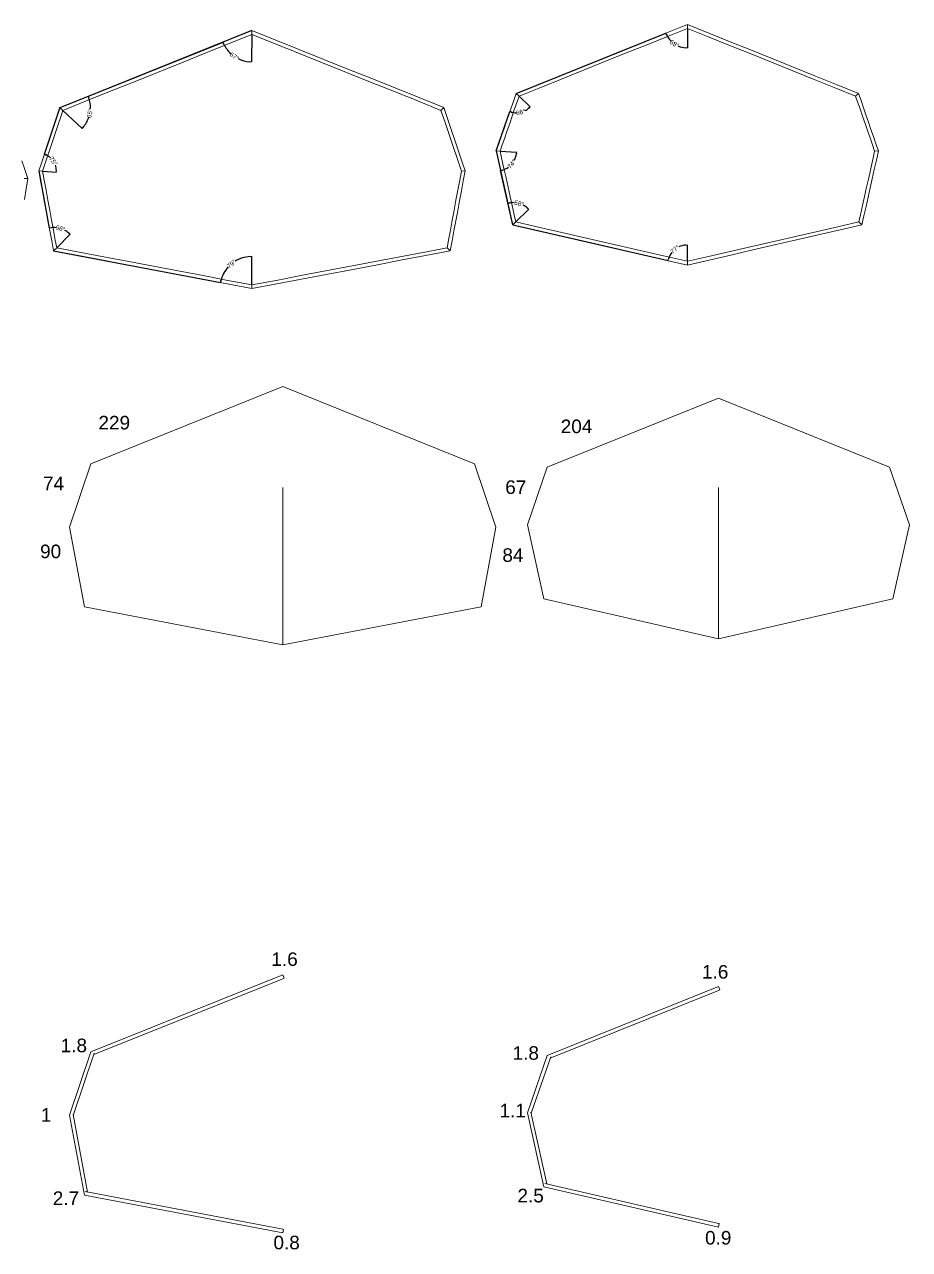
# Model space of a CAD drawing. Header units: millimetres. Extents: x -751 to 39822, y -9875 to 9310.
# Drawn here: x 4000 to 4979, y 1136 to 2490 of the extents above; entities that cross this region are included whole.
import ezdxf
from ezdxf.enums import TextEntityAlignment as Align

# ---------------------------------------------------------------- set-up
doc = ezdxf.new("R2010")
doc.units = ezdxf.units.MM
doc.header["$MEASUREMENT"] = 0
doc.header["$PDSIZE"] = -5
doc.layers.get('0').update_dxf_attribs({"lineweight": 0})
doc.layers.get('Defpoints').update_dxf_attribs({"lineweight": 0})
doc.layers.add('l', color=3, linetype='Continuous', lineweight=0)
doc.styles.get("Standard").update_dxf_attribs({"font": 'arial.ttf'})
doc.dimstyles.new('angle', dxfattribs={"dimtxt": 5, "dimasz": 2, "dimexe": 0.2, "dimexo": 0.05, "dimgap": 0.09, "dimtad": 0, "dimdec": 4, "dimzin": 0, "dimdsep": 46, "dimtxsty": 'Standard', "dimblk": 'VDDIM_DEFAULT', "dimcen": 0.09, "dimclre": 256, "dimclrt": 256, "dimadec": 0, "dimazin": 0, "dimtfac": 1, "dimtdec": 4, "dimtix": 1, "dimtmove": 0, "dimatfit": 3, "dimfxl": 1, "dimtolj": 1, "dimtzin": 0, "dimarcsym": 0})

# ---------------------------------------------------------------- blocks, each defined once
blk = doc.blocks.new('VDDIM_DEFAULT')
at = {"linetype": 'Continuous'}
blk.add_hatch(color=0, dxfattribs=at).paths.add_polyline_path([(0, 0), (-1, -0.1665), (-1, 0.1665)], flags=0)
at = {"color": 0, "linetype": 'Continuous'}
blk.add_lwpolyline([(0, 0), (-1, -0.1665), (-1, 0.1665), (0, 0)], dxfattribs=at)
blk = doc.blocks.new('*D849')
at = {"lineweight": -2}
for p, q in [((4540.3, 2268.6), (4711.8, 2229.2)), ((4733.2, 2228.4), (4733.2, 2246.6))]:
    blk.add_line(p, q, dxfattribs=at)
at = {"color": 0, "lineweight": -2}
for start, end in [(141.4993, 161.8822), (95.1788, 115.5617)]:
    blk.add_arc((4733.2, 2224.3), 22.1, start, end, dxfattribs=at)
at = {"layer": 'Defpoints', "color": 0}
for p in [(4540.3, 2268.6), (4723.6, 2244.2), (4733.2, 2228.4), (4733.2, 2224.3)]:
    blk.add_point(p, dxfattribs=at)
at = {"color": 0, "lineweight": -2, "xscale": 2, "yscale": 2, "zscale": 2}
for p, rotation in [((4733.2, 2246.4), 2.589375893938746), ((4711.6, 2229.2), 254.4715762202566)]:
    blk.add_blockref('VDDIM_DEFAULT', p, dxfattribs=dict(at, rotation=rotation))
at = {"insert": (4719.4, 2241.6), "char_height": 5, "attachment_point": 5, "rotation": 38.5305}
blk.add_mtext('\\A1;77%%d', dxfattribs=at)
blk = doc.blocks.new('*D850')
at = {"lineweight": -2}
for p, q in [((4522, 2350.3), (4534.9, 2292.4)), ((4543.7, 2272), (4557.9, 2286.1))]:
    blk.add_line(p, q, dxfattribs=at)
at = {"color": 0, "lineweight": -2}
for start, end in [(85.4106, 97.9301), (49.5049, 62.0244)]:
    blk.add_arc((4540.3, 2268.6), 24.6, start, end, dxfattribs=at)
at = {"layer": 'Defpoints', "color": 0}
for p in [(4522, 2350.4), (4551, 2290.7), (4540.3, 2268.6), (4543.6, 2271.9)]:
    blk.add_point(p, dxfattribs=at)
at = {"color": 0, "lineweight": -2, "xscale": 2, "yscale": 2, "zscale": 2}
for p, rotation in [((4534.9, 2292.6), 190.2589487959769), ((4557.7, 2285.9), 317.1759994708356)]:
    blk.add_blockref('VDDIM_DEFAULT', p, dxfattribs=dict(at, rotation=rotation))
at = {"insert": (4547.2, 2292.2), "char_height": 5, "attachment_point": 5, "rotation": 343.7175}
blk.add_mtext('\\A1;58%%d', dxfattribs=at)
blk = doc.blocks.new('*D851')
at = {"lineweight": -2}
for p, q in [((4526.2, 2350.1), (4544.6, 2349.1)), ((4540.3, 2268.6), (4526.8, 2328.7))]:
    blk.add_line(p, q, dxfattribs=at)
at = {"color": 0, "lineweight": -2}
for start, end in [(332.4618, 351.645), (287.6967, 306.8799)]:
    blk.add_arc((4522, 2350.4), 22.4, start, end, dxfattribs=at)
at = {"layer": 'Defpoints', "color": 0}
for p in [(4522, 2350.4), (4526.1, 2350.1), (4535.6, 2332.5), (4540.3, 2268.6)]:
    blk.add_point(p, dxfattribs=at)
at = {"color": 0, "lineweight": -2, "xscale": 2, "yscale": 2, "zscale": 2}
for p, rotation in [((4544.4, 2349.1), 84.19945982917598), ((4526.9, 2328.5), 195.1422757571378)]:
    blk.add_blockref('VDDIM_DEFAULT', p, dxfattribs=dict(at, rotation=rotation))
at = {"insert": (4539.1, 2335.8), "char_height": 5, "attachment_point": 5, "rotation": 49.6709}
blk.add_mtext('\\A1;74%%d', dxfattribs=at)
blk = doc.blocks.new('*D852')
at = {"lineweight": -2}
for p, q in [((4547.2, 2410.8), (4559.5, 2399.1)), ((4522, 2350.5), (4537.1, 2394))]:
    blk.add_line(p, q, dxfattribs=at)
at = {"color": 0, "lineweight": -2}
for start, end in [(297.2588, 311.0462), (256.2986, 270.086)]:
    blk.add_arc((4544, 2413.9), 21.3, start, end, dxfattribs=at)
at = {"layer": 'Defpoints', "color": 0}
for p in [(4544, 2413.9), (4547.1, 2410.9), (4545, 2392.6), (4522, 2350.4)]:
    blk.add_point(p, dxfattribs=at)
at = {"color": 0, "lineweight": -2, "xscale": 2, "yscale": 2, "zscale": 2}
for p, rotation in [((4559.4, 2399.2), 43.73770624043534), ((4537, 2393.8), 163.6070538779239)]:
    blk.add_blockref('VDDIM_DEFAULT', p, dxfattribs=dict(at, rotation=rotation))
at = {"insert": (4549, 2393.2), "char_height": 5, "attachment_point": 5, "rotation": 13.6724}
blk.add_mtext('\\A1;66%%d', dxfattribs=at)
blk = doc.blocks.new('*D853')
at = {"lineweight": -2}
for p, q in [((4544, 2413.9), (4709.4, 2480.6)), ((4733.2, 2485.7), (4733.2, 2464.1))]:
    blk.add_line(p, q, dxfattribs=at)
at = {"color": 0, "lineweight": -2}
for start, end in [(206.3803, 224.7755), (247.1578, 265.5531)]:
    blk.add_arc((4733.2, 2490.1), 25.8, start, end, dxfattribs=at)
at = {"layer": 'Defpoints', "color": 0}
for p in [(4733.2, 2490.1), (4733.2, 2485.8), (4714.8, 2472), (4544, 2413.9)]:
    blk.add_point(p, dxfattribs=at)
at = {"color": 0, "lineweight": -2, "xscale": 2, "yscale": 2, "zscale": 2}
for p, rotation in [((4709.3, 2480.5), 114.1567831566627), ((4733.2, 2464.3), 357.7765317596744)]:
    blk.add_blockref('VDDIM_DEFAULT', p, dxfattribs=dict(at, rotation=rotation))
at = {"insert": (4718.7, 2468.7), "char_height": 5, "attachment_point": 5, "rotation": 325.9667}
blk.add_mtext('\\A1;68%%d', dxfattribs=at)
blk = doc.blocks.new('*D854')
at = {"lineweight": -2}
for p, q in [((4032.7, 2239.9), (4217.2, 2204.8)), ((4251.9, 2202.3), (4251.9, 2233.9))]:
    blk.add_line(p, q, dxfattribs=at)
at = {"color": 0, "lineweight": -2}
for start, end in [(137.6547, 165.986), (93.2296, 121.5609)]:
    blk.add_arc((4251.9, 2198.2), 35.5, start, end, dxfattribs=at)
at = {"layer": 'Defpoints', "color": 0}
for p in [(4032.6, 2239.9), (4236.1, 2230), (4251.9, 2202.3), (4251.9, 2198.2)]:
    blk.add_point(p, dxfattribs=at)
at = {"color": 0, "lineweight": -2, "xscale": 2, "yscale": 2, "zscale": 2}
for p, rotation in [((4251.9, 2233.7), 1.614799854985086), ((4217, 2204.8), 257.6008328253284)]:
    blk.add_blockref('VDDIM_DEFAULT', p, dxfattribs=dict(at, rotation=rotation))
at = {"insert": (4229.2, 2225.5), "char_height": 5, "attachment_point": 5, "rotation": 39.6078}
blk.add_mtext('\\A1;79%%d', dxfattribs=at)
blk = doc.blocks.new('*D855')
at = {"lineweight": -2}
for p, q in [((4016.2, 2328.2), (4027.9, 2265.1)), ((4036.1, 2243.4), (4051.1, 2258.3))]:
    blk.add_line(p, q, dxfattribs=at)
at = {"color": 0, "lineweight": -2}
for start, end in [(83.8434, 96.0917), (49.324, 61.5723)]:
    blk.add_arc((4032.6, 2239.9), 25.8, start, end, dxfattribs=at)
at = {"layer": 'Defpoints', "color": 0}
for p in [(4016.2, 2328.2), (4044.2, 2263), (4032.6, 2239.9), (4036.1, 2243.4)]:
    blk.add_point(p, dxfattribs=at)
at = {"color": 0, "lineweight": -2, "xscale": 2, "yscale": 2, "zscale": 2}
for p, rotation in [((4027.9, 2265.3), 188.3109361792986), ((4050.9, 2258.2), 317.104809402413)]:
    blk.add_blockref('VDDIM_DEFAULT', p, dxfattribs=dict(at, rotation=rotation))
at = {"insert": (4040.3, 2264.6), "char_height": 5, "attachment_point": 5, "rotation": 342.7079}
blk.add_mtext('\\A1;56%%d', dxfattribs=at)
blk = doc.blocks.new('*D856')
at = {"lineweight": -2}
for p, q in [((4039.7, 2398.2), (4022.4, 2346.5)), ((4020.4, 2327.9), (4035.8, 2326.9))]:
    blk.add_line(p, q, dxfattribs=at)
at = {"color": 0, "lineweight": -2}
for start, end in [(48.4895, 65.5528), (1.8651, 18.9283)]:
    blk.add_arc((4016.2, 2328.2), 19.5, start, end, dxfattribs=at)
at = {"layer": 'Defpoints', "color": 0}
for p in [(4039.7, 2398.3), (4034.4, 2335.3), (4016.2, 2328.2), (4020.3, 2328)]:
    blk.add_point(p, dxfattribs=at)
at = {"color": 0, "lineweight": -2, "xscale": 2, "yscale": 2, "zscale": 2}
for p, rotation in [((4022.4, 2346.7), 158.4966261074869), ((4035.6, 2326.9), 268.9212289162857)]:
    blk.add_blockref('VDDIM_DEFAULT', p, dxfattribs=dict(at, rotation=rotation))
at = {"insert": (4032.4, 2339), "char_height": 5, "attachment_point": 5, "rotation": 303.7089}
blk.add_mtext('\\A1;75%%d', dxfattribs=at)
blk = doc.blocks.new('*D857')
at = {"lineweight": -2}
for p, q in [((4251.8, 2483.5), (4070.7, 2410.7)), ((4043, 2395.2), (4064.3, 2375.1))]:
    blk.add_line(p, q, dxfattribs=at)
at = {"color": 0, "lineweight": -2}
for start, end in [(357.8393, 18.4768), (320.0783, 340.7157)]:
    blk.add_arc((4039.7, 2398.3), 33.6, start, end, dxfattribs=at)
at = {"layer": 'Defpoints', "color": 0}
for p in [(4251.9, 2483.5), (4039.7, 2398.3), (4042.9, 2395.2), (4071, 2385.9)]:
    blk.add_point(p, dxfattribs=at)
at = {"color": 0, "lineweight": -2, "xscale": 2, "yscale": 2, "zscale": 2}
for p, rotation in [((4070.9, 2410.8), 110.1821470585963), ((4064.2, 2375.2), 228.3728675540724)]:
    blk.add_blockref('VDDIM_DEFAULT', p, dxfattribs=dict(at, rotation=rotation))
at = {"insert": (4072.7, 2392), "char_height": 5, "attachment_point": 5, "rotation": 79.2775}
blk.add_mtext('\\A1;65%%d', dxfattribs=at)
blk = doc.blocks.new('*D858')
at = {"lineweight": -2}
for p, q in [((4251.9, 2479.1), (4251.5, 2448.7)), ((4039.8, 2398.3), (4220, 2470.7))]:
    blk.add_line(p, q, dxfattribs=at)
at = {"color": 0, "lineweight": -2}
for start, end in [(205.2002, 227.323), (243.9505, 266.0733)]:
    blk.add_arc((4251.9, 2483.5), 34.6, start, end, dxfattribs=at)
at = {"layer": 'Defpoints', "color": 0}
for p in [(4251.9, 2483.5), (4251.9, 2479.2), (4227.2, 2459.3), (4039.7, 2398.3)]:
    blk.add_point(p, dxfattribs=at)
at = {"color": 0, "lineweight": -2, "xscale": 2, "yscale": 2, "zscale": 2}
for p, rotation in [((4219.8, 2470.6), 113.5438589956518), ((4251.5, 2448.9), 357.7296579197885)]:
    blk.add_blockref('VDDIM_DEFAULT', p, dxfattribs=dict(at, rotation=rotation))
at = {"insert": (4232.4, 2454.9), "char_height": 5, "attachment_point": 5, "rotation": 325.6368}
blk.add_mtext('\\A1;67%%d', dxfattribs=at)

msp = doc.modelspace()

# ---------------------------------------------------------------- linework, layer by layer
for p, q in [((4251.85842, 2479.16484), (4226.82838, 2469.11256)), ((4276.88847, 2469.11256), (4251.85842, 2479.16484)), ((4711.04608, 2476.87868), (4733.16908, 2485.79231)), ((4733.16908, 2485.79231), (4755.29208, 2476.87868)), ((4226.82838, 2469.11256), (4200.36102, 2458.48196)), ((4303.35582, 2458.48196), (4276.88847, 2469.11256)), ((4663.86851, 2457.87513), (4687.4711, 2467.38158)), ((4687.4711, 2467.38158), (4711.04608, 2476.87868)), ((4755.29208, 2476.87868), (4778.86706, 2467.38158)), ((4778.86706, 2467.38158), (4802.46964, 2457.87513)), ((4200.36102, 2458.48196), (4173.87707, 2447.84381)), ((4329.83977, 2447.84381), (4303.35582, 2458.48196)), ((4640.23885, 2448.35937), (4663.86851, 2457.87513)), ((4802.46964, 2457.87513), (4826.09931, 2448.35937)), ((4147.37704, 2437.19806), (4120.86058, 2426.54476)), ((4173.87707, 2447.84381), (4147.37704, 2437.19806)), ((4356.33981, 2437.19806), (4329.83977, 2447.84381)), ((4382.85627, 2426.54476), (4356.33981, 2437.19806)), ((4592.89824, 2429.29982), (4616.5821, 2438.83425)), ((4616.5821, 2438.83425), (4640.23885, 2448.35937)), ((4826.09931, 2448.35937), (4849.75606, 2438.83425)), ((4849.75606, 2438.83425), (4873.43992, 2429.29982)), ((4120.86058, 2426.54476), (4094.32804, 2415.88389)), ((4409.38881, 2415.88389), (4382.85627, 2426.54476)), ((4569.1873, 2419.75613), (4592.89824, 2429.29982)), ((4873.43992, 2429.29982), (4897.15086, 2419.75613)), ((4094.32804, 2415.88389), (4067.7794, 2405.21553)), ((4435.93744, 2405.21553), (4409.38881, 2415.88389)), ((4544.99243, 2404.66528), (4547.14139, 2410.88395)), ((4547.14139, 2410.88395), (4569.1873, 2419.75613)), ((4897.15086, 2419.75613), (4919.19677, 2410.88395)), ((4919.19677, 2410.88395), (4921.34572, 2404.66528)), ((4067.7794, 2405.21553), (4042.92758, 2395.22801)), ((4460.78926, 2395.22801), (4435.93744, 2405.21553)), ((4539.50335, 2388.78019), (4542.24789, 2396.72285)), ((4542.24789, 2396.72285), (4544.99243, 2404.66528)), ((4921.34572, 2404.66528), (4924.09027, 2396.72285)), ((4924.09027, 2396.72285), (4926.83481, 2388.78019)), ((4040.57706, 2388.22718), (4037.63893, 2379.47629)), ((4042.92758, 2395.22801), (4040.57706, 2388.22718)), ((4463.13978, 2388.22718), (4460.78926, 2395.22801)), ((4466.07792, 2379.47628), (4463.13978, 2388.22718)), ((4536.75881, 2380.83729), (4539.50335, 2388.78019)), ((4926.83481, 2388.78019), (4929.57935, 2380.83729)), ((4034.70077, 2370.72526), (4031.76253, 2361.97418)), ((4037.63893, 2379.47629), (4034.70077, 2370.72526)), ((4469.01607, 2370.72526), (4466.07792, 2379.47628)), ((4471.95431, 2361.97418), (4469.01607, 2370.72526)), ((4531.26939, 2364.95064), (4534.01424, 2372.89407)), ((4534.01424, 2372.89407), (4536.75881, 2380.83729)), ((4929.57935, 2380.83729), (4932.32392, 2372.89407)), ((4932.32392, 2372.89407), (4935.06877, 2364.95064)), ((4031.76253, 2361.97418), (4028.8243, 2353.223)), ((4474.89255, 2353.223), (4471.95431, 2361.97418)), ((4526.14985, 2350.13398), (4528.52471, 2357.00697)), ((4528.52471, 2357.00697), (4531.26939, 2364.95064)), ((4935.06877, 2364.95064), (4937.81345, 2357.00697)), ((4937.81345, 2357.00697), (4940.18831, 2350.13398)), ((4025.88607, 2344.4717), (4022.94784, 2335.72034)), ((4028.8243, 2353.223), (4025.88607, 2344.4717)), ((4477.83078, 2344.4717), (4474.89255, 2353.223)), ((4480.769, 2335.72034), (4477.83078, 2344.4717)), ((4528.18457, 2341.00843), (4526.14985, 2350.13398)), ((4940.18831, 2350.13398), (4938.15359, 2341.00843)), ((4022.94784, 2335.72034), (4020.33965, 2327.95212)), ((4483.37719, 2327.95212), (4480.769, 2335.72034)), ((4530.46627, 2330.77936), (4528.18457, 2341.00843)), ((4532.74848, 2320.55268), (4530.46627, 2330.77936)), ((4935.87188, 2330.77936), (4933.58968, 2320.55268)), ((4938.15359, 2341.00843), (4935.87188, 2330.77936)), ((4020.33965, 2327.95212), (4022.19991, 2317.92902)), ((4022.19991, 2317.92902), (4024.25004, 2306.88796)), ((4479.46681, 2306.88796), (4481.51693, 2317.92902)), ((4481.51693, 2317.92902), (4483.37719, 2327.95212)), ((4535.03117, 2310.32832), (4532.74848, 2320.55268)), ((4933.58968, 2320.55268), (4931.30698, 2310.32832)), ((4024.25004, 2306.88796), (4026.30076, 2295.84857)), ((4477.41608, 2295.84857), (4479.46681, 2306.88796)), ((4537.31421, 2300.10604), (4535.03117, 2310.32832)), ((4931.30698, 2310.32832), (4929.02394, 2300.10604)), ((4026.30076, 2295.84857), (4028.35199, 2284.81088)), ((4475.36485, 2284.81088), (4477.41608, 2295.84857)), ((4539.59793, 2289.88613), (4537.31421, 2300.10604)), ((4541.88199, 2279.66855), (4539.59793, 2289.88613)), ((4926.74023, 2289.88613), (4924.45617, 2279.66855)), ((4929.02394, 2300.10604), (4926.74023, 2289.88613)), ((4028.35199, 2284.81088), (4030.40391, 2273.77472)), ((4473.31293, 2273.77472), (4475.36485, 2284.81088)), ((4543.61598, 2271.91497), (4541.88199, 2279.66855)), ((4924.45617, 2279.66855), (4922.72218, 2271.91497)), ((4030.40391, 2273.77472), (4032.45636, 2262.74009)), ((4032.45636, 2262.74009), (4034.50949, 2251.70732)), ((4469.20736, 2251.70732), (4471.26048, 2262.74009)), ((4471.26048, 2262.74009), (4473.31293, 2273.77472)), ((4565.30504, 2266.94282), (4543.61598, 2271.91497)), ((4589.44353, 2261.40567), (4565.30504, 2266.94282)), ((4613.57236, 2255.86733), (4589.44353, 2261.40567)), ((4876.89463, 2261.40567), (4852.76579, 2255.86733)), ((4901.03312, 2266.94282), (4876.89463, 2261.40567)), ((4922.72218, 2271.91497), (4901.03312, 2266.94282)), ((4034.50949, 2251.70732), (4036.06305, 2243.36226)), ((4467.6538, 2243.36226), (4469.20736, 2251.70732)), ((4637.69105, 2250.32781), (4613.57236, 2255.86733)), ((4661.7999, 2244.7871), (4637.69105, 2250.32781)), ((4828.64711, 2250.32781), (4804.53826, 2244.7871)), ((4852.76579, 2255.86733), (4828.64711, 2250.32781)), ((4036.06305, 2243.36226), (4060.80024, 2238.65476)), ((4060.80024, 2238.65476), (4088.21686, 2233.43587)), ((4415.49999, 2233.43587), (4442.9166, 2238.65476)), ((4442.9166, 2238.65476), (4467.6538, 2243.36226)), ((4685.89892, 2239.24521), (4661.7999, 2244.7871)), ((4709.9878, 2233.70231), (4685.89892, 2239.24521)), ((4780.43923, 2239.24521), (4756.35036, 2233.70231)), ((4804.53826, 2244.7871), (4780.43923, 2239.24521)), ((4088.21686, 2233.43587), (4115.62838, 2228.21665)), ((4115.62838, 2228.21665), (4143.03467, 2222.99708)), ((4143.03467, 2222.99708), (4170.4357, 2217.77701)), ((4333.28114, 2217.77701), (4360.68218, 2222.99708)), ((4360.68218, 2222.99708), (4388.08846, 2228.21665)), ((4388.08846, 2228.21665), (4415.49999, 2233.43587)), ((4733.16908, 2228.36476), (4709.9878, 2233.70231)), ((4756.35036, 2233.70231), (4733.16908, 2228.36476)), ((4170.4357, 2217.77701), (4197.83164, 2212.5566)), ((4197.83164, 2212.5566), (4225.22217, 2207.33602)), ((4225.22217, 2207.33602), (4251.85842, 2202.25777)), ((4251.85842, 2202.25777), (4278.49467, 2207.33602)), ((4278.49467, 2207.33602), (4305.8852, 2212.5566)), ((4305.8852, 2212.5566), (4333.28114, 2217.77701)), ((4285.89414, 1435.48602), (4076.9632, 1351.54911)), ((4285.89414, 1439.79674), (4287.38528, 1436.08507)), ((4285.89414, 1435.48602), (4287.38528, 1436.08507)), ((4767.53784, 1422.50786), (4581.51036, 1347.59962)), ((4767.53784, 1426.81998), (4769.03195, 1423.1095)), ((4767.53784, 1422.50786), (4769.03195, 1423.1095)), ((4077.55085, 1353.29936), (4054.37556, 1284.27406)), ((4076.9632, 1351.54911), (4077.55085, 1353.29936)), ((4582.10577, 1349.32275), (4560.51884, 1286.84981)), ((4582.10577, 1349.32275), (4581.51036, 1347.59962)), ((4560.27175, 1287.95633), (4577.98589, 1208.62867)), ((4560.27175, 1287.95633), (4560.51884, 1286.84981)), ((4054.18589, 1285.29439), (4070.09964, 1199.683)), ((4054.37556, 1284.27406), (4054.18589, 1285.29439)), ((4575.52744, 1209.1935), (4767.53784, 1165.0795)), ((4575.52744, 1209.1935), (4577.98589, 1208.62867)), ((4067.41492, 1200.19437), (4285.89414, 1158.57901)), ((4070.09964, 1199.683), (4067.41492, 1200.19437)), ((4767.53784, 1165.0795), (4768.4335, 1164.87372)), ((4767.53784, 1160.97529), (4768.4335, 1164.87372)), ((4285.89414, 1158.57901), (4286.64259, 1158.43645)), ((4285.89414, 1154.50709), (4286.64259, 1158.43645))]:
    msp.add_line(p, q)
at = {"linetype": 'ByBlock'}
for p, q in [((4251.85842, 2479.16484), (4251.85842, 2483.47537)), ((4733.16908, 2485.79231), (4733.16908, 2490.10478)), ((4543.95635, 2413.91392), (4547.14139, 2410.88395)), ((4922.38181, 2413.91392), (4919.19677, 2410.88395)), ((4042.92758, 2395.22801), (4039.72316, 2398.25114)), ((4463.99369, 2398.25114), (4460.78926, 2395.22801)), ((4521.99914, 2350.36939), (4526.14985, 2350.13398)), ((4944.33902, 2350.36939), (4940.18831, 2350.13398)), ((4004.04599, 2320.06967), (3999.94705, 2319.73252)), ((4020.33965, 2327.95212), (4016.21754, 2328.24201)), ((4487.4993, 2328.24201), (4483.37719, 2327.95212)), ((4540.26302, 2268.57986), (4543.61598, 2271.91497)), ((4926.07514, 2268.57986), (4922.72218, 2271.91497)), ((4036.06305, 2243.36226), (4032.63075, 2239.94365)), ((4471.08609, 2239.94365), (4467.6538, 2243.36226)), ((4733.16908, 2224.26009), (4733.16908, 2228.36476)), ((4251.85842, 2202.25777), (4251.85842, 2198.18572))]:
    msp.add_line(p, q, dxfattribs=at)
for points in [[(4251.85842, 2483.47537), (4225.33761, 2472.82438), (4198.87013, 2462.19373), (4172.38606, 2451.55553), (4145.8859, 2440.90973), (4119.36931, 2430.25638), (4092.83664, 2419.59546), (4066.28789, 2408.92705), (4039.72316, 2398.25114), (4036.78509, 2389.50034), (4033.84695, 2380.74944), (4030.9088, 2371.99843), (4027.97056, 2363.24735), (4025.03232, 2354.49616), (4022.09409, 2345.74484), (4019.15587, 2336.99349), (4016.21754, 2328.24201), (4018.2671, 2317.19893), (4020.31729, 2306.15755), (4022.36807, 2295.11787), (4024.41935, 2284.07987), (4026.47134, 2273.0434), (4028.52384, 2262.00846), (4030.57703, 2250.97537), (4032.63075, 2239.94365), (4060.05235, 2234.7253), (4087.46878, 2229.50645), (4114.88012, 2224.28726), (4142.28621, 2219.06773), (4169.68705, 2213.8477), (4197.08281, 2208.62732), (4224.47316, 2203.40677), (4251.85842, 2198.18572), (4279.24369, 2203.40677), (4306.63403, 2208.62732), (4334.02979, 2213.8477), (4361.43064, 2219.06773), (4388.83673, 2224.28726), (4416.24807, 2229.50645), (4443.66449, 2234.7253), (4471.08609, 2239.94365), (4473.13982, 2250.97537), (4475.193, 2262.00846), (4477.24551, 2273.0434), (4479.29749, 2284.07987), (4481.34878, 2295.11787), (4483.39956, 2306.15755), (4485.44974, 2317.19893), (4487.4993, 2328.24201), (4484.56098, 2336.99349), (4481.62276, 2345.74484), (4478.68452, 2354.49616), (4475.74628, 2363.24735), (4472.80804, 2371.99843), (4469.86989, 2380.74944), (4466.93175, 2389.50034), (4463.99369, 2398.25114), (4437.42896, 2408.92705), (4410.8802, 2419.59546), (4384.34753, 2430.25638), (4357.83095, 2440.90973), (4331.33079, 2451.55553), (4304.84672, 2462.19373), (4278.37924, 2472.82438), (4251.85842, 2483.47537)], [(4733.16908, 2490.10478), (4756.78685, 2480.58889), (4780.3616, 2471.09188), (4803.96396, 2461.58552), (4827.59341, 2452.06985), (4851.24995, 2442.54482), (4874.93359, 2433.01047), (4898.64432, 2423.46686), (4922.38181, 2413.91392), (4925.12636, 2405.97172), (4927.87092, 2398.02925), (4930.61547, 2390.08656), (4933.36003, 2382.14362), (4936.10458, 2374.20043), (4938.84944, 2366.25699), (4941.59413, 2358.31329), (4944.33902, 2350.36939), (4942.05768, 2340.13776), (4939.7759, 2329.90833), (4937.49361, 2319.68128), (4935.21084, 2309.45659), (4932.92772, 2299.23394), (4930.64392, 2289.01366), (4928.35978, 2278.79574), (4926.07514, 2268.57986), (4901.92719, 2263.04402), (4877.78923, 2257.50699), (4853.66092, 2251.96877), (4829.54278, 2246.42937), (4805.43445, 2240.88878), (4781.33595, 2235.34701), (4757.2476, 2229.80424), (4733.16908, 2224.26009), (4709.09056, 2229.80424), (4685.00221, 2235.34701), (4660.90371, 2240.88878), (4636.79538, 2246.42937), (4612.67724, 2251.96877), (4588.54893, 2257.50699), (4564.41097, 2263.04402), (4540.26302, 2268.57986), (4537.97838, 2278.79574), (4535.69424, 2289.01366), (4533.41044, 2299.23394), (4531.12732, 2309.45659), (4528.84455, 2319.68128), (4526.56226, 2329.90833), (4524.28048, 2340.13776), (4521.99914, 2350.36939), (4524.74403, 2358.31329), (4527.48872, 2366.25699), (4530.23358, 2374.20043), (4532.97813, 2382.14362), (4535.72269, 2390.08656), (4538.46724, 2398.02925), (4541.2118, 2405.97172), (4543.95635, 2413.91392), (4567.69384, 2423.46686), (4591.40457, 2433.01047), (4615.0882, 2442.54482), (4638.74475, 2452.06985), (4662.3742, 2461.58552), (4685.97656, 2471.09188), (4709.55131, 2480.58889), (4733.16908, 2490.10478)], [(3997.70592, 2339.40869), (4000.87601, 2329.73894), (4004.04599, 2320.06967), (4002.2598, 2308.46034), (4000.47309, 2296.85187)], [(4285.89414, 1439.79674), (4073.75887, 1354.57252), (4050.25326, 1284.56338), (4066.66647, 1196.26502), (4285.89414, 1154.50709)], [(4767.53784, 1426.81998), (4578.32511, 1350.62912), (4556.3679, 1287.08459), (4574.63179, 1205.29506), (4767.53784, 1160.97529)]]:
    msp.add_lwpolyline(points)
at = {"layer": 'l'}
for p, q in [((4285.89414, 2089.93466), (4073.75887, 2004.71043)), ((4498.0294, 2004.71043), (4285.89414, 2089.93466)), ((4767.53784, 2076.95789), (4578.32511, 2000.76703)), ((4956.75057, 2000.76703), (4767.53784, 2076.95789)), ((4073.75887, 2004.71043), (4050.25326, 1934.7013)), ((4521.53502, 1934.7013), (4498.0294, 2004.71043)), ((4578.32511, 2000.76703), (4556.3679, 1937.2225)), ((4978.70779, 1937.2225), (4956.75057, 2000.76703)), ((4285.89414, 1804.64501), (4285.89414, 1978.26513)), ((4767.53784, 1811.1132), (4767.53784, 1978.26513)), ((4556.3679, 1937.2225), (4574.63179, 1855.43297)), ((4960.4439, 1855.43297), (4978.70779, 1937.2225)), ((4050.25326, 1934.7013), (4066.66647, 1846.40294)), ((4505.12181, 1846.40294), (4521.53502, 1934.7013)), ((4574.63179, 1855.43297), (4767.53784, 1811.1132)), ((4767.53784, 1811.1132), (4960.4439, 1855.43297)), ((4066.66647, 1846.40294), (4285.89414, 1804.64501)), ((4285.89414, 1804.64501), (4505.12181, 1846.40294))]:
    msp.add_line(p, q, dxfattribs=at)

# ---------------------------------------------------------------- texts
for s, p in [('229', (4082.24125, 2038.04735)), ('204', (4593.18547, 2033.94889)), ('74', (4020.911, 1970.85265)), ('67', (4531.85522, 1966.75419)), ('90', (4017.72726, 1895.76431)), ('84', (4528.67148, 1891.66585)), ('1.6', (4273.37485, 1445.09164)), ('1.6', (4749.36377, 1431.10985)), ('1.8', (4040.48565, 1349.75483)), ('1.8', (4540.0016, 1341.3832)), ('1', (4018.49838, 1272.94595)), ('1.1', (4525.58093, 1277.76262)), ('2.7', (4031.73864, 1180.89089)), ('2.5', (4545.37071, 1183.77634)), ('0.8', (4275.65606, 1131.92643)), ('0.9', (4752.73921, 1137.17872))]:
    msp.add_text(s, height=15).set_placement(p, align=Align.BOTTOM_LEFT)

# ---------------------------------------------------------------- dimensions: what is measured, and where the dimension line sits
for base, center, p1, p2, picture, middle in [((4227.18076, 2459.29339), (4251.90482, 2483.49401), (4251.85842, 2479.16484), (4039.72316, 2398.25114), '*D858', (4232.377, 2454.93506)), ((4070.96702, 2385.88556), (4039.72316, 2398.25114), (4042.92758, 2395.22801), (4251.85842, 2483.47537), '*D857', (4072.73834, 2391.99944)), ((4714.82354, 2471.99959), (4733.16908, 2490.10478), (4733.16908, 2485.79231), (4543.95635, 2413.91392), '*D853', (4718.74338, 2468.74463)), ((4544.97933, 2392.64329), (4543.95635, 2413.91392), (4547.14139, 2410.88395), (4521.98824, 2350.41819), '*D852', (4548.9899, 2393.22214)), ((4034.37953, 2335.2617), (4016.21754, 2328.24201), (4020.33965, 2327.95212), (4039.72316, 2398.25114), '*D856', (4032.41514, 2339.04811)), ((4551.0146, 2290.716), (4540.26302, 2268.57986), (4543.61598, 2271.91497), (4521.99914, 2350.36939), '*D850', (4547.16276, 2292.20186)), ((4535.59893, 2332.52347), (4521.99914, 2350.36939), (4526.14985, 2350.13398), (4540.26302, 2268.57986), '*D851', (4539.10395, 2335.84849)), ((4044.18026, 2263.04149), (4032.63075, 2239.94365), (4036.06305, 2243.36226), (4016.21754, 2328.24201), '*D855', (4040.3069, 2264.60086)), ((4723.57466, 2244.20742), (4733.16908, 2224.26009), (4733.16908, 2228.36476), (4540.26302, 2268.57986), '*D849', (4719.38064, 2241.57563)), ((4236.07705, 2229.96983), (4251.85842, 2198.18572), (4251.85842, 2202.25777), (4032.63075, 2239.94365), '*D854', (4229.23484, 2225.52534))]:
    dim = msp.add_angular_dim_3p(base=base, center=center, p1=p1, p2=p2, dimstyle='angle')
    dim.commit()
    dim.dimension.update_dxf_attribs({"geometry": picture, "text_midpoint": middle})

doc.saveas('drawing.dxf')
